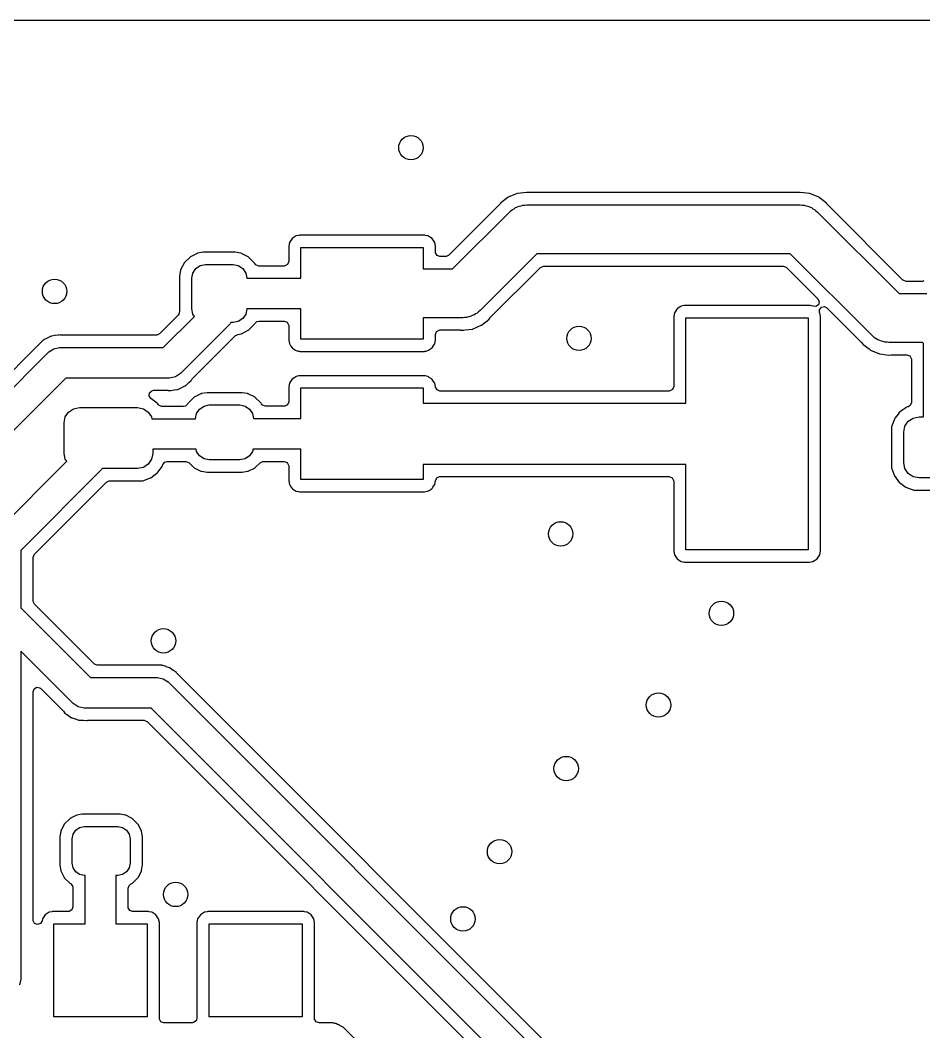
# Model space of a CAD drawing. Extents: x 2.37 to 5.13, y -5.38 to -2.62.
# Drawn here: x 3.498 to 4.08, y -3.27 to -2.618 of the extents above; entities that cross this region are included whole.
import ezdxf

# ---------------------------------------------------------------- set-up
doc = ezdxf.new("R2010")
doc.units = 0
doc.header["$MEASUREMENT"] = 0
doc.layers.add('BLACK', color=7, linetype='CONTINUOUS')

msp = doc.modelspace()

# ---------------------------------------------------------------- linework, layer by layer
at = {"layer": 'BLACK', "linetype": 'CONTINUOUS'}
for p, q in [((2.37081, -2.61789), (5.12919, -2.61789)), ((3.81839, -2.72957), (3.81264, -2.73195)), ((3.81858, -2.72954), (3.81839, -2.72957)), ((3.82438, -2.72878), (3.81858, -2.72954)), ((3.81858, -2.72954), (3.81858, -2.72954)), ((3.82457, -2.72875), (3.82438, -2.72878)), ((3.82476, -2.72878), (3.82457, -2.72875)), ((3.82593, -2.72893), (3.82476, -2.72878)), ((3.82631, -2.72896), (3.82593, -2.72893)), ((3.99906, -2.72896), (3.82631, -2.72896)), ((3.99944, -2.72893), (3.99906, -2.72896)), ((4.00061, -2.72878), (3.99944, -2.72893)), ((4.0008, -2.72875), (4.00061, -2.72878)), ((4.00099, -2.72878), (4.0008, -2.72875)), ((4.00678, -2.72954), (4.00099, -2.72878)), ((4.00697, -2.72957), (4.00678, -2.72954)), ((4.00678, -2.72954), (4.00678, -2.72954)), ((4.01272, -2.73195), (4.00697, -2.72957)), ((3.80687, -2.73683), (3.80662, -2.73711)), ((3.80759, -2.73589), (3.80687, -2.73683)), ((3.8077, -2.73574), (3.80759, -2.73589)), ((3.80883, -2.73488), (3.8077, -2.73574)), ((3.81249, -2.73207), (3.80883, -2.73488)), ((3.81264, -2.73195), (3.81249, -2.73207)), ((3.81249, -2.73207), (3.81249, -2.73207)), ((3.82092, -2.73743), (3.8221, -2.73705)), ((3.8221, -2.73705), (3.82334, -2.73705)), ((3.82334, -2.73705), (3.82457, -2.73685)), ((3.82457, -2.73685), (4.0008, -2.73685)), ((4.0008, -2.73685), (4.00202, -2.73705)), ((4.00202, -2.73705), (4.00326, -2.73705)), ((4.00326, -2.73705), (4.00444, -2.73743)), ((4.01287, -2.73207), (4.01272, -2.73195)), ((4.01654, -2.73488), (4.01287, -2.73207)), ((4.01287, -2.73207), (4.01287, -2.73207)), ((4.01766, -2.73574), (4.01654, -2.73488)), ((4.01778, -2.73589), (4.01766, -2.73574)), ((4.0185, -2.73683), (4.01778, -2.73589)), ((4.01875, -2.73711), (4.0185, -2.73683)), ((3.80662, -2.73711), (3.77443, -2.7693)), ((3.77684, -2.77805), (3.81343, -2.74146)), ((3.81343, -2.74146), (3.81443, -2.74074)), ((3.81443, -2.74074), (3.81531, -2.73986)), ((3.81531, -2.73986), (3.81641, -2.7393)), ((3.81641, -2.7393), (3.81742, -2.73857)), ((3.81742, -2.73857), (3.8186, -2.73819)), ((3.8186, -2.73819), (3.8197, -2.73762)), ((3.8197, -2.73762), (3.82092, -2.73743)), ((4.00444, -2.73743), (4.00567, -2.73762)), ((4.00567, -2.73762), (4.00677, -2.73819)), ((4.00677, -2.73819), (4.00795, -2.73857)), ((4.00795, -2.73857), (4.00895, -2.7393)), ((4.00895, -2.7393), (4.01006, -2.73986)), ((4.01006, -2.73986), (4.01093, -2.74074)), ((4.01093, -2.74074), (4.01194, -2.74146)), ((4.01194, -2.74146), (4.06448, -2.79401)), ((4.06689, -2.78526), (4.01875, -2.73711)), ((3.67781, -2.75649), (3.67605, -2.75684)), ((3.67822, -2.75641), (3.67781, -2.75649)), ((3.67836, -2.75638), (3.67822, -2.75641)), ((3.67822, -2.75641), (3.67822, -2.75641)), ((3.75865, -2.75638), (3.67836, -2.75638)), ((3.75879, -2.75641), (3.75865, -2.75638)), ((3.7592, -2.75649), (3.75879, -2.75641)), ((3.75879, -2.75641), (3.75879, -2.75641)), ((3.76095, -2.75684), (3.7592, -2.75649)), ((3.6717, -2.76119), (3.67124, -2.76349)), ((3.67344, -2.75858), (3.6717, -2.76119)), ((3.67605, -2.75684), (3.67344, -2.75858)), ((3.76357, -2.75858), (3.76095, -2.75684)), ((3.76531, -2.76119), (3.76357, -2.75858)), ((3.76577, -2.76349), (3.76531, -2.76119)), ((3.61221, -2.76813), (3.60789, -2.77033)), ((3.61241, -2.76803), (3.61221, -2.76813)), ((3.61221, -2.76813), (3.61221, -2.76813)), ((3.61264, -2.76799), (3.61241, -2.76803)), ((3.61622, -2.76742), (3.61264, -2.76799)), ((3.61264, -2.76799), (3.61264, -2.76799)), ((3.61634, -2.76741), (3.61622, -2.76742)), ((3.63669, -2.76741), (3.61634, -2.76741)), ((3.6368, -2.76742), (3.63669, -2.76741)), ((3.64038, -2.76799), (3.6368, -2.76742)), ((3.64061, -2.76803), (3.64038, -2.76799)), ((3.64038, -2.76799), (3.64038, -2.76799)), ((3.64082, -2.76813), (3.64061, -2.76803)), ((3.64513, -2.77033), (3.64082, -2.76813)), ((3.64082, -2.76813), (3.64082, -2.76813)), ((3.67124, -2.76349), (3.67124, -2.77335)), ((3.67913, -2.78416), (3.67913, -2.76427)), ((3.67913, -2.76427), (3.75787, -2.76427)), ((3.75787, -2.76427), (3.75787, -2.77805)), ((3.76577, -2.76724), (3.76577, -2.76349)), ((3.76581, -2.76775), (3.76577, -2.76724)), ((3.76681, -2.76948), (3.76581, -2.76775)), ((3.76868, -2.77016), (3.76681, -2.76948)), ((3.77443, -2.7693), (3.77262, -2.77015)), ((3.83109, -2.76835), (3.7945, -2.80494)), ((3.99428, -2.76835), (3.83109, -2.76835)), ((4.04682, -2.82089), (3.99428, -2.76835)), ((3.60383, -2.77439), (3.60163, -2.77871)), ((3.60393, -2.77419), (3.60383, -2.77439)), ((3.60383, -2.77439), (3.60383, -2.77439)), ((3.60768, -2.77044), (3.60393, -2.77419)), ((3.60789, -2.77033), (3.60768, -2.77044)), ((3.60789, -2.77033), (3.60789, -2.77033)), ((3.61139, -2.77789), (3.61426, -2.77597)), ((3.61426, -2.77597), (3.61765, -2.7753)), ((3.61765, -2.7753), (3.63537, -2.7753)), ((3.63537, -2.7753), (3.63876, -2.77597)), ((3.63876, -2.77597), (3.64163, -2.77789)), ((3.64514, -2.77033), (3.64513, -2.77033)), ((3.64534, -2.77044), (3.64514, -2.77033)), ((3.64909, -2.77419), (3.64534, -2.77044)), ((3.6492, -2.77439), (3.64909, -2.77419)), ((3.64934, -2.77467), (3.6492, -2.77439)), ((3.6492, -2.77439), (3.6492, -2.77439)), ((3.65006, -2.77558), (3.64934, -2.77467)), ((3.65193, -2.77626), (3.65006, -2.77558)), ((3.67056, -2.77522), (3.66883, -2.77622)), ((3.67124, -2.77335), (3.67056, -2.77522)), ((3.77237, -2.77016), (3.76868, -2.77016)), ((3.77262, -2.77015), (3.77237, -2.77016)), ((3.60115, -2.78128), (3.6009, -2.78284)), ((3.60149, -2.77914), (3.60115, -2.78128)), ((3.60152, -2.77892), (3.60149, -2.77914)), ((3.60149, -2.77914), (3.60149, -2.77914)), ((3.60163, -2.77871), (3.60152, -2.77892)), ((3.6088, -2.78416), (3.60947, -2.78077)), ((3.60947, -2.78077), (3.61139, -2.77789)), ((3.64163, -2.77789), (3.64355, -2.78077)), ((3.64355, -2.78077), (3.64423, -2.78416)), ((3.66833, -2.77626), (3.65193, -2.77626)), ((3.66883, -2.77622), (3.66833, -2.77626)), ((3.75787, -2.77805), (3.77684, -2.77805)), ((3.80131, -2.80929), (3.83351, -2.7771)), ((3.83351, -2.7771), (3.83531, -2.77625)), ((3.83531, -2.77625), (3.83557, -2.77624)), ((3.83557, -2.77624), (3.9898, -2.77624)), ((3.9898, -2.77624), (3.99167, -2.77692)), ((3.99167, -2.77692), (3.99186, -2.7771)), ((3.99186, -2.7771), (4.01221, -2.79744)), ((3.6009, -2.78284), (3.6009, -2.80516)), ((3.6088, -2.80384), (3.6088, -2.78416)), ((3.64423, -2.78416), (3.67913, -2.78416)), ((4.06708, -2.78543), (4.06689, -2.78526)), ((4.06895, -2.78611), (4.06708, -2.78543)), ((4.0795, -2.78611), (4.06895, -2.78611)), ((4.08048, -2.78588), (4.0795, -2.78611)), ((4.06448, -2.79401), (4.0823, -2.79401)), ((3.92409, -2.80211), (3.92385, -2.80227)), ((3.92584, -2.80176), (3.92409, -2.80211)), ((3.92625, -2.80168), (3.92584, -2.80176)), ((3.92639, -2.80165), (3.92625, -2.80168)), ((3.92625, -2.80168), (3.92625, -2.80168)), ((4.00668, -2.80165), (3.92639, -2.80165)), ((4.00682, -2.80168), (4.00668, -2.80165)), ((4.00723, -2.80176), (4.00682, -2.80168)), ((4.00682, -2.80168), (4.00682, -2.80168)), ((4.00899, -2.80211), (4.00723, -2.80176)), ((4.00911, -2.8022), (4.00899, -2.80211)), ((4.0109, -2.80231), (4.00911, -2.8022)), ((4.01253, -2.80117), (4.0109, -2.80231)), ((4.01221, -2.79744), (4.01305, -2.79925)), ((4.01305, -2.79925), (4.01253, -2.80117)), ((3.60012, -2.80787), (3.58799, -2.81999)), ((3.59041, -2.82874), (3.61045, -2.8087)), ((3.60055, -2.80731), (3.60012, -2.80787)), ((3.60093, -2.80539), (3.60055, -2.80731)), ((3.6009, -2.80516), (3.60092, -2.80527)), ((3.60092, -2.80527), (3.60093, -2.80536)), ((3.60093, -2.80536), (3.60093, -2.80538)), ((3.60093, -2.80538), (3.60093, -2.80539)), ((3.60093, -2.80539), (3.60093, -2.80539)), ((3.60947, -2.80723), (3.6088, -2.80384)), ((3.61045, -2.8087), (3.60947, -2.80723)), ((3.64355, -2.80723), (3.64163, -2.81011)), ((3.64423, -2.80384), (3.64355, -2.80723)), ((3.67913, -2.80384), (3.64423, -2.80384)), ((3.67913, -2.82333), (3.67913, -2.80384)), ((3.78934, -2.80821), (3.78823, -2.80878)), ((3.79052, -2.80783), (3.78934, -2.80821)), ((3.79152, -2.8071), (3.79052, -2.80783)), ((3.79262, -2.80654), (3.79152, -2.8071)), ((3.7935, -2.80566), (3.79262, -2.80654)), ((3.7945, -2.80494), (3.7935, -2.80566)), ((3.91973, -2.80647), (3.91927, -2.80877)), ((3.9206, -2.80516), (3.91973, -2.80647)), ((3.92131, -2.8041), (3.9206, -2.80516)), ((3.92147, -2.80386), (3.92131, -2.8041)), ((3.92171, -2.8037), (3.92147, -2.80386)), ((3.92385, -2.80227), (3.92171, -2.8037)), ((3.92385, -2.80227), (3.92385, -2.80227)), ((4.01318, -2.80443), (4.01439, -2.80285)), ((4.01326, -2.80634), (4.01318, -2.80443)), ((4.01334, -2.80647), (4.01326, -2.80634)), ((4.0138, -2.80877), (4.01334, -2.80647)), ((4.01439, -2.80285), (4.01633, -2.80242)), ((4.01633, -2.80242), (4.01801, -2.80325)), ((4.01801, -2.80325), (4.04001, -2.82524)), ((3.63347, -2.81352), (3.60145, -2.84554)), ((3.63402, -2.8127), (3.63347, -2.81352)), ((3.63347, -2.81352), (3.63347, -2.81352)), ((3.63537, -2.8127), (3.63402, -2.8127)), ((3.63876, -2.81203), (3.63537, -2.8127)), ((3.64163, -2.81011), (3.63876, -2.81203)), ((3.64534, -2.81756), (3.64909, -2.81381)), ((3.64909, -2.81381), (3.6492, -2.81361)), ((3.6492, -2.81361), (3.64934, -2.81333)), ((3.6492, -2.81361), (3.6492, -2.81361)), ((3.64934, -2.81333), (3.6508, -2.81197)), ((3.6508, -2.81197), (3.65193, -2.81174)), ((3.65193, -2.81174), (3.66833, -2.81174)), ((3.66833, -2.81174), (3.6702, -2.81242)), ((3.6702, -2.81242), (3.6712, -2.81414)), ((3.6712, -2.81414), (3.67124, -2.81465)), ((3.67124, -2.81465), (3.67124, -2.82411)), ((3.78337, -2.80955), (3.75787, -2.80955)), ((3.75787, -2.80955), (3.75787, -2.82333)), ((3.78459, -2.80935), (3.78337, -2.80955)), ((3.78583, -2.80935), (3.78459, -2.80935)), ((3.78701, -2.80897), (3.78583, -2.80935)), ((3.78823, -2.80878), (3.78701, -2.80897)), ((3.78954, -2.81683), (3.79529, -2.81445)), ((3.79529, -2.81445), (3.79544, -2.81433)), ((3.79544, -2.81433), (3.80008, -2.81078)), ((3.79544, -2.81433), (3.79544, -2.81433)), ((3.80008, -2.81078), (3.80023, -2.81066)), ((3.80023, -2.81066), (3.80106, -2.80957)), ((3.80106, -2.80957), (3.80131, -2.80929)), ((3.91927, -2.80877), (3.91927, -2.85386)), ((3.92717, -2.86467), (3.92717, -2.80955)), ((3.92717, -2.80955), (4.00591, -2.80955)), ((4.00591, -2.80955), (4.00591, -2.95915)), ((4.0138, -2.95993), (4.0138, -2.80877)), ((3.51781, -2.82161), (3.51645, -2.82232)), ((3.51802, -2.82158), (3.51781, -2.82161)), ((3.51803, -2.82157), (3.51802, -2.82158)), ((3.51805, -2.82157), (3.51803, -2.82157)), ((3.51813, -2.82154), (3.51805, -2.82157)), ((3.51814, -2.82153), (3.51813, -2.82154)), ((3.51816, -2.82153), (3.51814, -2.82153)), ((3.51835, -2.82144), (3.51816, -2.82153)), ((3.51856, -2.82141), (3.51835, -2.82144)), ((3.52067, -2.82109), (3.51856, -2.82141)), ((3.51856, -2.82141), (3.51856, -2.82141)), ((3.52076, -2.82108), (3.52067, -2.82109)), ((3.52284, -2.82069), (3.52076, -2.82108)), ((3.52306, -2.82065), (3.52284, -2.82069)), ((3.52284, -2.82069), (3.52284, -2.82069)), ((3.52405, -2.82077), (3.52306, -2.82065)), ((3.52451, -2.82083), (3.52405, -2.82077)), ((3.52485, -2.82085), (3.52451, -2.82083)), ((3.58593, -2.82085), (3.52485, -2.82085)), ((3.58619, -2.82084), (3.58593, -2.82085)), ((3.58799, -2.81999), (3.58619, -2.82084)), ((3.60892, -2.84924), (3.63705, -2.8211)), ((3.63705, -2.8211), (3.63866, -2.82028)), ((3.63866, -2.82028), (3.64038, -2.82001)), ((3.64038, -2.82001), (3.64061, -2.81997)), ((3.64038, -2.82001), (3.64038, -2.82001)), ((3.64061, -2.81997), (3.64082, -2.81987)), ((3.64082, -2.81987), (3.64513, -2.81767)), ((3.64082, -2.81987), (3.64082, -2.81987)), ((3.64513, -2.81767), (3.64514, -2.81767)), ((3.64514, -2.81767), (3.64534, -2.81756)), ((3.76577, -2.82036), (3.76645, -2.81848)), ((3.76577, -2.82411), (3.76577, -2.82036)), ((3.76645, -2.81848), (3.76818, -2.81749)), ((3.76818, -2.81749), (3.76868, -2.81744)), ((3.76868, -2.81744), (3.78163, -2.81744)), ((3.78163, -2.81744), (3.78201, -2.81747)), ((3.78201, -2.81747), (3.78337, -2.81765)), ((3.78337, -2.81765), (3.78356, -2.81762)), ((3.78356, -2.81762), (3.78399, -2.81756)), ((3.78399, -2.81756), (3.78492, -2.81744)), ((3.78492, -2.81744), (3.78935, -2.81686)), ((3.78935, -2.81686), (3.78954, -2.81683)), ((3.78935, -2.81686), (3.78935, -2.81686)), ((4.04782, -2.82162), (4.04682, -2.82089)), ((4.0487, -2.8225), (4.04782, -2.82162)), ((3.50919, -2.82793), (3.44153, -2.8956)), ((3.50941, -2.82769), (3.50919, -2.82793)), ((3.50951, -2.82756), (3.50941, -2.82769)), ((3.50962, -2.82737), (3.50951, -2.82756)), ((3.5113, -2.82582), (3.50962, -2.82737)), ((3.51139, -2.82574), (3.5113, -2.82582)), ((3.51288, -2.82424), (3.51139, -2.82574)), ((3.51308, -2.82407), (3.51288, -2.82424)), ((3.51323, -2.824), (3.51308, -2.82407)), ((3.51335, -2.82391), (3.51323, -2.824)), ((3.51338, -2.82389), (3.51335, -2.82391)), ((3.51354, -2.82375), (3.51338, -2.82389)), ((3.51374, -2.82365), (3.51354, -2.82375)), ((3.51565, -2.82273), (3.51374, -2.82365)), ((3.51374, -2.82365), (3.51374, -2.82365)), ((3.51573, -2.82269), (3.51565, -2.82273)), ((3.51645, -2.82232), (3.51573, -2.82269)), ((3.67124, -2.82411), (3.6717, -2.82641)), ((3.6717, -2.82641), (3.67186, -2.82665)), ((3.67186, -2.82665), (3.67186, -2.82665)), ((3.67186, -2.82665), (3.67266, -2.82785)), ((3.67266, -2.82785), (3.67344, -2.82902)), ((3.75787, -2.82333), (3.67913, -2.82333)), ((3.76357, -2.82902), (3.76435, -2.82785)), ((3.76435, -2.82785), (3.76515, -2.82665)), ((3.76515, -2.82665), (3.76531, -2.82641)), ((3.76515, -2.82665), (3.76515, -2.82665)), ((3.76531, -2.82641), (3.76577, -2.82411)), ((4.04001, -2.82524), (4.04026, -2.82553)), ((4.04026, -2.82553), (4.04109, -2.82662)), ((4.04109, -2.82662), (4.04125, -2.82673)), ((4.04125, -2.82673), (4.04511, -2.8297)), ((4.0498, -2.82306), (4.0487, -2.8225)), ((4.05081, -2.82379), (4.0498, -2.82306)), ((4.05198, -2.82417), (4.05081, -2.82379)), ((4.05309, -2.82473), (4.05198, -2.82417)), ((4.05431, -2.82493), (4.05309, -2.82473)), ((4.05549, -2.82531), (4.05431, -2.82493)), ((4.05673, -2.82531), (4.05549, -2.82531)), ((4.05796, -2.8255), (4.05673, -2.82531)), ((4.07965, -2.8255), (4.05796, -2.8255)), ((4.07989, -2.82586), (4.07965, -2.8255)), ((4.08025, -2.8261), (4.07989, -2.82586)), ((4.08025, -2.87341), (4.08025, -2.8261)), ((3.44624, -2.90204), (3.51666, -2.83162)), ((3.51666, -2.83162), (3.51986, -2.82949)), ((3.51986, -2.82949), (3.52362, -2.82874)), ((3.52362, -2.82874), (3.59041, -2.82874)), ((3.67344, -2.82902), (3.67368, -2.82918)), ((3.67368, -2.82918), (3.67563, -2.83048)), ((3.67563, -2.83048), (3.67605, -2.83076)), ((3.67605, -2.83076), (3.6773, -2.83101)), ((3.6773, -2.83101), (3.67822, -2.83119)), ((3.67822, -2.83119), (3.67822, -2.83119)), ((3.67822, -2.83119), (3.67836, -2.83122)), ((3.67836, -2.83122), (3.75865, -2.83122)), ((3.75865, -2.83122), (3.75879, -2.83119)), ((3.75879, -2.83119), (3.75971, -2.83101)), ((3.75879, -2.83119), (3.75879, -2.83119)), ((3.75971, -2.83101), (3.76095, -2.83076)), ((3.76095, -2.83076), (3.76138, -2.83048)), ((3.76138, -2.83048), (3.76333, -2.82918)), ((3.76333, -2.82918), (3.76357, -2.82902)), ((4.04511, -2.8297), (4.04588, -2.83029)), ((4.04588, -2.83029), (4.04588, -2.83029)), ((4.04588, -2.83029), (4.04603, -2.83041)), ((4.04603, -2.83041), (4.05178, -2.83279)), ((4.05178, -2.83279), (4.05197, -2.83281)), ((4.05197, -2.83281), (4.05197, -2.83281)), ((4.05197, -2.83281), (4.05777, -2.83358)), ((4.05777, -2.83358), (4.05796, -2.8336)), ((4.05796, -2.8336), (4.05814, -2.83358)), ((4.05814, -2.83358), (4.05932, -2.83342)), ((4.05932, -2.83342), (4.0597, -2.8334)), ((4.0597, -2.8334), (4.06944, -2.8334)), ((4.06944, -2.8334), (4.07132, -2.83408)), ((4.07132, -2.83408), (4.07231, -2.8358)), ((4.07231, -2.8358), (4.07236, -2.83631)), ((4.07236, -2.83631), (4.07236, -2.86413)), ((3.59825, -2.84768), (3.59449, -2.84843)), ((3.60145, -2.84554), (3.59825, -2.84768)), ((3.67582, -2.84755), (3.67518, -2.84797)), ((3.67605, -2.84739), (3.67582, -2.84755)), ((3.67582, -2.84755), (3.67582, -2.84755)), ((3.67786, -2.84703), (3.67605, -2.84739)), ((3.67822, -2.84696), (3.67786, -2.84703)), ((3.67836, -2.84693), (3.67822, -2.84696)), ((3.67822, -2.84696), (3.67822, -2.84696)), ((3.75865, -2.84693), (3.67836, -2.84693)), ((3.75879, -2.84696), (3.75865, -2.84693)), ((3.75915, -2.84703), (3.75879, -2.84696)), ((3.75879, -2.84696), (3.75879, -2.84696)), ((3.76095, -2.84739), (3.75915, -2.84703)), ((3.76119, -2.84755), (3.76095, -2.84739)), ((3.76183, -2.84797), (3.76119, -2.84755)), ((3.76119, -2.84755), (3.76119, -2.84755)), ((3.5277, -2.84843), (3.46304, -2.91308)), ((3.59449, -2.84843), (3.5277, -2.84843)), ((3.60246, -2.85443), (3.60437, -2.85351)), ((3.60437, -2.85351), (3.60457, -2.85342)), ((3.60437, -2.85351), (3.60437, -2.85351)), ((3.60457, -2.85342), (3.60473, -2.85327)), ((3.60473, -2.85327), (3.60476, -2.85325)), ((3.60476, -2.85325), (3.60488, -2.85317)), ((3.60488, -2.85317), (3.60503, -2.85309)), ((3.60503, -2.85309), (3.60523, -2.85292)), ((3.60523, -2.85292), (3.60672, -2.85143)), ((3.60672, -2.85143), (3.60681, -2.85135)), ((3.60681, -2.85135), (3.60833, -2.84995)), ((3.60833, -2.84995), (3.60849, -2.8498)), ((3.60849, -2.8498), (3.6086, -2.84961)), ((3.6086, -2.84961), (3.6087, -2.84948)), ((3.6087, -2.84948), (3.60892, -2.84924)), ((3.6717, -2.85174), (3.67124, -2.85405)), ((3.67124, -2.85405), (3.67124, -2.8637)), ((3.67196, -2.85135), (3.6717, -2.85174)), ((3.67328, -2.84937), (3.67196, -2.85135)), ((3.67344, -2.84913), (3.67328, -2.84937)), ((3.67518, -2.84797), (3.67344, -2.84913)), ((3.76357, -2.84913), (3.76183, -2.84797)), ((3.76372, -2.84937), (3.76357, -2.84913)), ((3.76505, -2.85135), (3.76372, -2.84937)), ((3.76531, -2.85174), (3.76505, -2.85135)), ((3.76577, -2.85405), (3.76531, -2.85174)), ((3.76577, -2.85418), (3.76577, -2.85405)), ((3.76579, -2.85436), (3.76577, -2.85418)), ((3.76679, -2.85609), (3.76579, -2.85436)), ((3.91927, -2.85386), (3.91859, -2.85573)), ((3.58134, -2.85991), (3.58157, -2.85793)), ((3.58244, -2.86158), (3.58134, -2.85991)), ((3.58157, -2.85793), (3.58301, -2.85656)), ((3.58301, -2.85656), (3.58418, -2.85632)), ((3.58418, -2.85632), (3.59326, -2.85632)), ((3.59326, -2.85632), (3.5936, -2.85634)), ((3.5936, -2.85634), (3.59406, -2.85639)), ((3.59406, -2.85639), (3.59505, -2.85651)), ((3.59505, -2.85651), (3.59527, -2.85647)), ((3.59527, -2.85647), (3.59735, -2.85609)), ((3.59527, -2.85647), (3.59527, -2.85647)), ((3.59735, -2.85609), (3.59744, -2.85607)), ((3.59744, -2.85607), (3.59955, -2.85576)), ((3.59955, -2.85576), (3.59976, -2.85573)), ((3.59955, -2.85576), (3.59955, -2.85576)), ((3.59976, -2.85573), (3.59995, -2.85563)), ((3.59995, -2.85563), (3.59997, -2.85563)), ((3.59997, -2.85563), (3.59998, -2.85563)), ((3.59998, -2.85563), (3.60006, -2.8556)), ((3.60006, -2.8556), (3.60008, -2.8556)), ((3.60008, -2.8556), (3.60009, -2.85559)), ((3.60009, -2.85559), (3.6003, -2.85555)), ((3.6003, -2.85555), (3.60238, -2.85447)), ((3.60238, -2.85447), (3.60246, -2.85443)), ((3.61031, -2.8608), (3.61011, -2.86091)), ((3.61463, -2.8586), (3.61031, -2.8608)), ((3.61031, -2.8608), (3.61031, -2.8608)), ((3.61484, -2.8585), (3.61463, -2.8586)), ((3.61463, -2.8586), (3.61463, -2.8586)), ((3.61506, -2.85846), (3.61484, -2.8585)), ((3.61865, -2.8579), (3.61506, -2.85846)), ((3.61506, -2.85846), (3.61506, -2.85846)), ((3.61876, -2.85788), (3.61865, -2.8579)), ((3.64108, -2.85788), (3.61876, -2.85788)), ((3.6412, -2.8579), (3.64108, -2.85788)), ((3.64478, -2.85846), (3.6412, -2.8579)), ((3.645, -2.8585), (3.64478, -2.85846)), ((3.64478, -2.85846), (3.64478, -2.85846)), ((3.64521, -2.8586), (3.645, -2.8585)), ((3.64953, -2.8608), (3.64521, -2.8586)), ((3.64521, -2.8586), (3.64521, -2.8586)), ((3.64973, -2.86091), (3.64953, -2.8608)), ((3.64953, -2.8608), (3.64953, -2.8608)), ((3.67913, -2.87451), (3.67913, -2.85482)), ((3.67913, -2.85482), (3.75787, -2.85482)), ((3.75787, -2.85482), (3.75787, -2.86467)), ((3.76866, -2.85677), (3.76679, -2.85609)), ((3.91636, -2.85677), (3.76866, -2.85677)), ((3.91686, -2.85673), (3.91636, -2.85677)), ((3.91859, -2.85573), (3.91686, -2.85673)), ((3.53265, -2.86816), (3.53642, -2.86741)), ((3.53642, -2.86741), (3.57382, -2.86741)), ((3.57382, -2.86741), (3.57759, -2.86816)), ((3.5865, -2.86457), (3.58244, -2.86158)), ((3.58663, -2.86475), (3.5865, -2.86457)), ((3.58723, -2.86555), (3.58663, -2.86475)), ((3.58663, -2.86475), (3.58663, -2.86475)), ((3.5877, -2.86605), (3.58723, -2.86555)), ((3.58957, -2.86674), (3.5877, -2.86605)), ((3.60351, -2.86674), (3.58957, -2.86674)), ((3.60465, -2.8665), (3.60351, -2.86674)), ((3.60611, -2.86515), (3.60465, -2.8665)), ((3.60625, -2.86486), (3.60611, -2.86515)), ((3.60636, -2.86466), (3.60625, -2.86486)), ((3.60625, -2.86486), (3.60625, -2.86486)), ((3.61011, -2.86091), (3.60636, -2.86466)), ((3.61381, -2.86837), (3.61669, -2.86645)), ((3.61669, -2.86645), (3.62008, -2.86577)), ((3.62008, -2.86577), (3.63976, -2.86577)), ((3.63976, -2.86577), (3.64315, -2.86645)), ((3.64315, -2.86645), (3.64603, -2.86837)), ((3.65349, -2.86466), (3.64973, -2.86091)), ((3.65367, -2.86502), (3.65349, -2.86466)), ((3.65439, -2.86593), (3.65367, -2.86502)), ((3.65627, -2.86661), (3.65439, -2.86593)), ((3.66833, -2.86661), (3.65627, -2.86661)), ((3.66883, -2.86657), (3.66833, -2.86661)), ((3.67056, -2.86557), (3.66883, -2.86657)), ((3.67124, -2.8637), (3.67056, -2.86557)), ((3.75787, -2.86467), (3.92717, -2.86467)), ((4.06891, -2.8674), (4.06873, -2.86753)), ((4.06992, -2.86705), (4.06891, -2.8674)), ((4.07041, -2.86688), (4.06992, -2.86705)), ((4.07168, -2.866), (4.07041, -2.86688)), ((4.07236, -2.86413), (4.07168, -2.866)), ((3.52657, -2.87726), (3.52732, -2.87349)), ((3.52732, -2.87349), (3.52946, -2.8703)), ((3.52946, -2.8703), (3.53265, -2.86816)), ((3.57759, -2.86816), (3.58078, -2.8703)), ((3.58078, -2.8703), (3.58291, -2.87349)), ((3.58291, -2.87349), (3.58314, -2.87463)), ((3.61122, -2.87463), (3.61189, -2.87124)), ((3.61189, -2.87124), (3.61381, -2.86837)), ((3.64603, -2.86837), (3.64795, -2.87124)), ((3.64795, -2.87124), (3.6486, -2.87451)), ((4.06385, -2.87161), (4.06204, -2.87407)), ((4.06462, -2.87057), (4.06385, -2.87161)), ((4.06687, -2.86891), (4.06462, -2.87057)), ((4.06873, -2.86753), (4.06687, -2.86891)), ((4.06873, -2.86753), (4.06873, -2.86753)), ((4.07353, -2.87416), (4.0773, -2.87341)), ((4.0773, -2.87341), (4.08025, -2.87341)), ((3.52657, -2.89694), (3.52657, -2.87726)), ((3.58314, -2.87463), (3.61122, -2.87463)), ((3.6486, -2.87451), (3.67913, -2.87451)), ((4.05968, -2.87989), (4.05956, -2.88114)), ((4.06145, -2.87486), (4.05968, -2.87989)), ((4.06204, -2.87407), (4.06145, -2.87486)), ((4.06746, -2.88326), (4.06821, -2.87949)), ((4.06821, -2.87949), (4.07034, -2.8763)), ((4.07034, -2.8763), (4.07353, -2.87416)), ((4.05956, -2.88114), (4.05956, -2.90506)), ((4.06746, -2.90294), (4.06746, -2.88326)), ((3.52732, -2.90071), (3.52657, -2.89694)), ((3.58366, -2.89694), (3.58291, -2.90071)), ((3.61161, -2.89431), (3.58366, -2.89431)), ((3.58366, -2.89431), (3.58366, -2.89694)), ((3.61189, -2.89574), (3.61161, -2.89431)), ((3.61381, -2.89861), (3.61189, -2.89574)), ((3.61669, -2.90053), (3.61381, -2.89861)), ((3.64603, -2.89861), (3.64315, -2.90053)), ((3.64795, -2.89574), (3.64603, -2.89861)), ((3.64825, -2.89419), (3.64795, -2.89574)), ((3.67913, -2.89419), (3.64825, -2.89419)), ((3.67913, -2.91388), (3.67913, -2.89419)), ((3.48185, -2.94844), (3.52823, -2.90206)), ((3.52823, -2.90206), (3.52732, -2.90071)), ((3.57759, -2.90603), (3.57382, -2.90678)), ((3.58078, -2.9039), (3.57759, -2.90603)), ((3.58291, -2.90071), (3.58078, -2.9039)), ((3.5865, -2.90962), (3.58967, -2.90533)), ((3.58967, -2.90533), (3.59008, -2.90416)), ((3.59008, -2.90416), (3.59135, -2.90262)), ((3.59135, -2.90262), (3.59283, -2.90221)), ((3.59283, -2.90221), (3.60504, -2.90221)), ((3.60504, -2.90221), (3.60692, -2.90289)), ((3.60692, -2.90289), (3.6071, -2.90306)), ((3.6071, -2.90306), (3.61011, -2.90607)), ((3.61011, -2.90607), (3.61031, -2.90617)), ((3.61031, -2.90617), (3.61031, -2.90617)), ((3.61031, -2.90617), (3.61463, -2.90837)), ((3.62008, -2.9012), (3.61669, -2.90053)), ((3.63976, -2.9012), (3.62008, -2.9012)), ((3.64315, -2.90053), (3.63976, -2.9012)), ((3.64521, -2.90837), (3.64953, -2.90617)), ((3.64953, -2.90617), (3.64973, -2.90607)), ((3.64953, -2.90617), (3.64953, -2.90617)), ((3.64973, -2.90607), (3.65286, -2.90294)), ((3.65286, -2.90294), (3.65467, -2.9021)), ((3.65467, -2.9021), (3.65492, -2.90209)), ((3.65492, -2.90209), (3.66833, -2.90209)), ((3.66833, -2.90209), (3.6702, -2.90277)), ((3.6702, -2.90277), (3.6712, -2.90449)), ((3.6712, -2.90449), (3.67124, -2.905)), ((3.67124, -2.905), (3.67124, -2.91466)), ((3.92717, -2.90404), (3.75787, -2.90404)), ((3.75787, -2.90404), (3.75787, -2.91388)), ((3.92717, -2.95915), (3.92717, -2.90404)), ((4.05956, -2.90506), (4.05957, -2.90513)), ((4.05957, -2.90513), (4.05957, -2.90513)), ((4.05957, -2.90513), (4.05966, -2.90607)), ((4.05966, -2.90607), (4.05968, -2.9063)), ((4.05968, -2.9063), (4.06145, -2.91133)), ((4.06821, -2.90671), (4.06746, -2.90294)), ((3.55134, -2.90678), (3.49865, -2.95948)), ((3.57382, -2.90678), (3.55134, -2.90678)), ((3.57718, -2.91456), (3.58221, -2.91279)), ((3.58221, -2.91279), (3.58246, -2.91261)), ((3.58246, -2.91261), (3.58633, -2.90975)), ((3.58633, -2.90975), (3.5865, -2.90962)), ((3.61463, -2.90837), (3.61463, -2.90837)), ((3.61463, -2.90837), (3.61484, -2.90848)), ((3.61484, -2.90848), (3.61506, -2.90851)), ((3.61506, -2.90851), (3.61506, -2.90851)), ((3.61506, -2.90851), (3.61865, -2.90908)), ((3.61865, -2.90908), (3.61876, -2.9091)), ((3.61876, -2.9091), (3.64108, -2.9091)), ((3.64108, -2.9091), (3.6412, -2.90908)), ((3.6412, -2.90908), (3.64478, -2.90851)), ((3.64478, -2.90851), (3.645, -2.90848)), ((3.64478, -2.90851), (3.64478, -2.90851)), ((3.645, -2.90848), (3.64521, -2.90837)), ((3.64521, -2.90837), (3.64521, -2.90837)), ((3.76577, -2.91455), (3.76663, -2.91276)), ((3.76663, -2.91276), (3.76844, -2.91194)), ((3.76844, -2.91194), (3.76866, -2.91193)), ((3.76866, -2.91193), (3.91636, -2.91193)), ((3.91636, -2.91193), (3.91823, -2.91261)), ((3.91823, -2.91261), (3.91923, -2.91434)), ((4.06145, -2.91133), (4.06158, -2.91151)), ((4.06158, -2.91151), (4.06158, -2.91151)), ((4.06158, -2.91151), (4.06367, -2.91434)), ((4.07034, -2.9099), (4.06821, -2.90671)), ((4.07353, -2.91203), (4.07034, -2.9099)), ((4.0773, -2.91278), (4.07353, -2.91203)), ((4.1147, -2.91278), (4.0773, -2.91278)), ((3.5074, -2.96189), (3.55376, -2.91553)), ((3.55376, -2.91553), (3.55557, -2.91469)), ((3.55557, -2.91469), (3.55582, -2.91468)), ((3.55582, -2.91468), (3.57594, -2.91468)), ((3.57594, -2.91468), (3.57601, -2.91467)), ((3.57601, -2.91467), (3.577, -2.91458)), ((3.57601, -2.91467), (3.57601, -2.91467)), ((3.577, -2.91458), (3.57718, -2.91456)), ((3.577, -2.91458), (3.577, -2.91458)), ((3.67124, -2.91466), (3.6717, -2.91696)), ((3.6717, -2.91696), (3.67186, -2.9172)), ((3.67186, -2.9172), (3.67186, -2.9172)), ((3.67186, -2.9172), (3.67284, -2.91866)), ((3.67284, -2.91866), (3.67344, -2.91957)), ((3.75787, -2.91388), (3.67913, -2.91388)), ((3.76357, -2.91957), (3.76417, -2.91866)), ((3.76417, -2.91866), (3.76515, -2.9172)), ((3.76515, -2.9172), (3.76531, -2.91696)), ((3.76515, -2.9172), (3.76515, -2.9172)), ((3.76531, -2.91696), (3.76577, -2.91466)), ((3.76577, -2.91466), (3.76577, -2.91455)), ((3.91923, -2.91434), (3.91927, -2.91484)), ((3.91927, -2.91484), (3.91927, -2.95993)), ((4.06367, -2.91434), (4.06462, -2.91562)), ((4.06462, -2.91562), (4.06479, -2.91575)), ((4.06479, -2.91575), (4.06723, -2.91756)), ((4.06723, -2.91756), (4.06891, -2.91879)), ((4.06891, -2.91879), (4.07394, -2.92056)), ((3.67344, -2.91957), (3.67368, -2.91973)), ((3.67368, -2.91973), (3.67492, -2.92056)), ((3.67492, -2.92056), (3.67605, -2.92131)), ((3.67605, -2.92131), (3.67752, -2.92161)), ((3.67752, -2.92161), (3.67822, -2.92174)), ((3.67822, -2.92174), (3.67822, -2.92174)), ((3.67822, -2.92174), (3.67836, -2.92177)), ((3.67836, -2.92177), (3.75865, -2.92177)), ((3.75865, -2.92177), (3.75879, -2.92174)), ((3.75879, -2.92174), (3.75949, -2.92161)), ((3.75879, -2.92174), (3.75879, -2.92174)), ((3.75949, -2.92161), (3.76095, -2.92131)), ((3.76095, -2.92131), (3.76208, -2.92056)), ((3.76208, -2.92056), (3.76333, -2.91973)), ((3.76333, -2.91973), (3.76357, -2.91957)), ((4.07394, -2.92056), (4.07411, -2.92058)), ((4.07411, -2.92058), (4.07411, -2.92058)), ((4.07411, -2.92058), (4.07511, -2.92067)), ((4.07511, -2.92067), (4.07511, -2.92067)), ((4.07511, -2.92067), (4.07518, -2.92068)), ((4.07518, -2.92068), (4.11682, -2.92068)), ((3.49865, -2.95948), (3.49865, -2.99654)), ((3.50654, -2.96395), (3.50723, -2.96208)), ((3.50654, -2.99207), (3.50654, -2.96395)), ((3.50723, -2.96208), (3.5074, -2.96189)), ((3.91927, -2.95993), (3.91973, -2.96223)), ((3.91973, -2.96223), (3.92147, -2.96485)), ((3.92147, -2.96485), (3.92409, -2.96659)), ((4.00591, -2.95915), (3.92717, -2.95915)), ((4.00899, -2.96659), (4.0116, -2.96485)), ((4.0116, -2.96485), (4.01334, -2.96223)), ((4.01334, -2.96223), (4.0138, -2.95993)), ((3.92409, -2.96659), (3.92533, -2.96684)), ((3.92533, -2.96684), (3.92625, -2.96702)), ((3.92625, -2.96702), (3.92625, -2.96702)), ((3.92625, -2.96702), (3.92639, -2.96705)), ((3.92639, -2.96705), (4.00668, -2.96705)), ((4.00668, -2.96705), (4.00682, -2.96702)), ((4.00682, -2.96702), (4.00774, -2.96684)), ((4.00682, -2.96702), (4.00682, -2.96702)), ((4.00774, -2.96684), (4.00899, -2.96659)), ((3.49865, -2.99654), (3.54345, -3.04134)), ((3.50656, -2.99232), (3.50654, -2.99207)), ((3.5074, -2.99413), (3.50656, -2.99232)), ((3.54586, -3.03259), (3.5074, -2.99413)), ((3.53241, -3.05814), (3.49865, -3.02438)), ((3.49865, -3.02438), (3.49865, -3.2356)), ((3.54605, -3.03276), (3.54586, -3.03259)), ((3.54792, -3.03344), (3.54605, -3.03276)), ((3.58395, -3.03344), (3.54792, -3.03344)), ((3.58427, -3.03343), (3.58395, -3.03344)), ((3.58444, -3.03341), (3.58427, -3.03343)), ((3.58465, -3.03335), (3.58444, -3.03341)), ((3.58486, -3.03336), (3.58465, -3.03335)), ((3.58693, -3.03344), (3.58486, -3.03336)), ((3.58705, -3.03344), (3.58693, -3.03344)), ((3.58916, -3.03344), (3.58705, -3.03344)), ((3.58942, -3.03347), (3.58916, -3.03344)), ((3.58958, -3.03352), (3.58942, -3.03347)), ((3.58972, -3.03354), (3.58958, -3.03352)), ((3.58976, -3.03355), (3.58972, -3.03354)), ((3.58998, -3.03356), (3.58976, -3.03355)), ((3.59018, -3.03363), (3.58998, -3.03356)), ((3.59219, -3.03434), (3.59018, -3.03363)), ((3.59018, -3.03363), (3.59018, -3.03363)), ((3.59227, -3.03437), (3.59219, -3.03434)), ((3.59451, -3.03507), (3.59227, -3.03437)), ((3.59468, -3.03519), (3.59451, -3.03507)), ((3.59469, -3.0352), (3.59468, -3.03519)), ((3.5947, -3.03521), (3.59469, -3.0352)), ((3.59479, -3.03525), (3.5947, -3.03521)), ((3.5948, -3.03525), (3.59479, -3.03525)), ((3.59481, -3.03526), (3.5948, -3.03525)), ((3.59501, -3.03533), (3.59481, -3.03526)), ((3.59518, -3.03546), (3.59501, -3.03533)), ((3.59689, -3.03672), (3.59518, -3.03546)), ((3.59518, -3.03546), (3.59518, -3.03546)), ((3.59697, -3.03677), (3.59689, -3.03672)), ((3.59889, -3.03811), (3.59697, -3.03677)), ((3.54345, -3.04134), (3.58661, -3.04134)), ((3.58661, -3.04134), (3.59038, -3.04209)), ((3.59038, -3.04209), (3.59357, -3.04422)), ((3.59903, -3.03828), (3.59889, -3.03811)), ((3.59979, -3.03925), (3.59903, -3.03828)), ((3.59903, -3.03828), (3.59903, -3.03828)), ((3.60002, -3.03951), (3.59979, -3.03925)), ((3.86892, -3.30841), (3.60002, -3.03951)), ((3.50654, -3.05047), (3.50723, -3.0486)), ((3.50723, -3.0486), (3.50895, -3.0476)), ((3.50895, -3.0476), (3.51091, -3.04795)), ((3.51091, -3.04795), (3.51152, -3.04841)), ((3.51152, -3.04841), (3.52596, -3.06286)), ((3.59357, -3.04422), (3.86523, -3.31587)), ((3.50654, -3.1976), (3.50654, -3.05047)), ((3.52596, -3.06286), (3.52619, -3.06311)), ((3.5356, -3.06027), (3.53241, -3.05814)), ((3.53937, -3.06102), (3.5356, -3.06027)), ((3.58254, -3.06102), (3.53937, -3.06102)), ((3.84843, -3.32691), (3.58254, -3.06102)), ((3.52619, -3.06311), (3.52709, -3.06426)), ((3.52709, -3.06426), (3.52902, -3.06559)), ((3.52902, -3.06559), (3.52909, -3.06564)), ((3.52909, -3.06564), (3.53098, -3.06703)), ((3.53098, -3.06703), (3.53118, -3.0671)), ((3.53118, -3.0671), (3.53119, -3.06711)), ((3.53119, -3.06711), (3.5312, -3.06712)), ((3.5312, -3.06712), (3.53128, -3.06716)), ((3.53128, -3.06716), (3.53129, -3.06716)), ((3.53129, -3.06716), (3.53131, -3.06717)), ((3.53131, -3.06717), (3.53148, -3.06729)), ((3.53148, -3.06729), (3.53169, -3.06735)), ((3.53169, -3.06735), (3.53169, -3.06735)), ((3.53169, -3.06735), (3.53371, -3.068)), ((3.53371, -3.068), (3.5338, -3.06802)), ((3.5338, -3.06802), (3.5358, -3.06873)), ((3.5358, -3.06873), (3.53601, -3.0688)), ((3.53601, -3.0688), (3.53622, -3.06881)), ((3.53622, -3.06881), (3.53626, -3.06882)), ((3.53626, -3.06882), (3.53641, -3.06885)), ((3.53641, -3.06885), (3.53656, -3.0689)), ((3.53656, -3.0689), (3.53682, -3.06892)), ((3.53682, -3.06892), (3.53894, -3.06892)), ((3.53894, -3.06892), (3.53905, -3.06892)), ((3.53905, -3.06892), (3.54112, -3.069)), ((3.54112, -3.069), (3.54134, -3.06901)), ((3.54134, -3.06901), (3.54155, -3.06895)), ((3.54155, -3.06895), (3.54172, -3.06893)), ((3.54172, -3.06893), (3.54204, -3.06892)), ((3.54204, -3.06892), (3.57806, -3.06892)), ((3.57806, -3.06892), (3.57993, -3.0696)), ((3.57993, -3.0696), (3.58012, -3.06977)), ((3.58012, -3.06977), (3.83968, -3.32933)), ((3.53019, -3.13229), (3.52666, -3.13582)), ((3.53039, -3.13219), (3.53019, -3.13229)), ((3.53241, -3.13116), (3.53039, -3.13219)), ((3.53039, -3.13219), (3.53039, -3.13219)), ((3.53464, -3.13002), (3.53241, -3.13116)), ((3.53697, -3.12965), (3.53464, -3.13002)), ((3.53822, -3.12946), (3.53697, -3.12965)), ((3.53833, -3.12944), (3.53822, -3.12946)), ((3.53822, -3.12946), (3.53822, -3.12946)), ((3.5504, -3.12944), (3.53833, -3.12944)), ((3.56235, -3.12944), (3.5504, -3.12944)), ((3.56247, -3.12944), (3.56235, -3.12944)), ((3.56258, -3.12946), (3.56247, -3.12944)), ((3.56593, -3.12999), (3.56258, -3.12946)), ((3.56616, -3.13002), (3.56593, -3.12999)), ((3.56593, -3.12999), (3.56593, -3.12999)), ((3.56636, -3.13013), (3.56616, -3.13002)), ((3.57041, -3.13219), (3.56636, -3.13013)), ((3.56636, -3.13013), (3.56636, -3.13013)), ((3.57061, -3.13229), (3.57041, -3.13219)), ((3.57041, -3.13219), (3.57041, -3.13219)), ((3.57414, -3.13582), (3.57061, -3.13229)), ((3.52435, -3.1405), (3.52382, -3.14385)), ((3.52439, -3.14027), (3.52435, -3.1405)), ((3.52435, -3.1405), (3.52435, -3.1405)), ((3.52449, -3.14007), (3.52439, -3.14027)), ((3.52655, -3.13603), (3.52449, -3.14007)), ((3.52666, -3.13582), (3.52655, -3.13603)), ((3.52655, -3.13603), (3.52655, -3.13603)), ((3.5323, -3.14219), (3.53401, -3.13964)), ((3.53401, -3.13964), (3.53656, -3.13793)), ((3.53656, -3.13793), (3.53957, -3.13733)), ((3.53957, -3.13733), (3.56123, -3.13733)), ((3.56123, -3.13733), (3.56424, -3.13793)), ((3.56424, -3.13793), (3.56679, -3.13964)), ((3.56679, -3.13964), (3.5685, -3.14219)), ((3.57425, -3.13603), (3.57414, -3.13582)), ((3.57528, -3.13805), (3.57425, -3.13603)), ((3.57425, -3.13603), (3.57425, -3.13603)), ((3.57641, -3.14027), (3.57528, -3.13805)), ((3.57699, -3.14397), (3.57641, -3.14027)), ((3.52382, -3.14385), (3.52381, -3.14397)), ((3.52381, -3.14397), (3.52381, -3.1622)), ((3.5317, -3.14521), (3.5323, -3.14219)), ((3.5317, -3.16095), (3.5317, -3.14521)), ((3.5685, -3.14219), (3.5691, -3.14521)), ((3.5691, -3.14521), (3.5691, -3.16095)), ((3.57699, -3.1622), (3.57699, -3.14397)), ((3.52381, -3.1622), (3.52439, -3.16589)), ((3.52439, -3.16589), (3.52552, -3.16811)), ((3.5323, -3.16397), (3.5317, -3.16095)), ((3.53401, -3.16652), (3.5323, -3.16397)), ((3.53656, -3.16823), (3.53401, -3.16652)), ((3.56679, -3.16652), (3.56424, -3.16823)), ((3.5685, -3.16397), (3.56679, -3.16652)), ((3.5691, -3.16095), (3.5685, -3.16397)), ((3.57425, -3.17013), (3.57631, -3.16609)), ((3.57631, -3.16609), (3.57641, -3.16589)), ((3.57631, -3.16609), (3.57631, -3.16609)), ((3.57641, -3.16589), (3.57645, -3.16566)), ((3.57645, -3.16566), (3.57698, -3.16231)), ((3.57645, -3.16566), (3.57645, -3.16566)), ((3.57698, -3.16231), (3.57699, -3.1622)), ((3.52552, -3.16811), (3.52655, -3.17013)), ((3.52655, -3.17013), (3.52655, -3.17013)), ((3.52655, -3.17013), (3.52666, -3.17034)), ((3.52666, -3.17034), (3.53019, -3.17387)), ((3.53957, -3.16883), (3.53656, -3.16823)), ((3.54016, -3.16883), (3.53957, -3.16883)), ((3.54016, -3.2), (3.54016, -3.16883)), ((3.56123, -3.16883), (3.55984, -3.16883)), ((3.55984, -3.16883), (3.55984, -3.2)), ((3.56424, -3.16823), (3.56123, -3.16883)), ((3.57061, -3.17387), (3.57414, -3.17034)), ((3.57414, -3.17034), (3.57425, -3.17013)), ((3.57425, -3.17013), (3.57425, -3.17013)), ((3.53019, -3.17387), (3.53067, -3.17412)), ((3.53067, -3.17412), (3.53203, -3.17557)), ((3.53203, -3.17557), (3.53226, -3.17671)), ((3.53226, -3.17671), (3.53226, -3.18919)), ((3.56774, -3.17712), (3.56842, -3.17525)), ((3.56774, -3.18919), (3.56774, -3.17712)), ((3.56842, -3.17525), (3.56933, -3.17452)), ((3.56933, -3.17452), (3.56967, -3.17435)), ((3.56967, -3.17435), (3.57061, -3.17387)), ((3.51692, -3.19256), (3.51431, -3.19431)), ((3.51867, -3.19222), (3.51692, -3.19256)), ((3.51908, -3.19213), (3.51867, -3.19222)), ((3.51922, -3.19211), (3.51908, -3.19213)), ((3.51908, -3.19213), (3.51908, -3.19213)), ((3.52935, -3.19211), (3.51922, -3.19211)), ((3.52986, -3.19206), (3.52935, -3.19211)), ((3.53158, -3.19107), (3.52986, -3.19206)), ((3.53226, -3.18919), (3.53158, -3.19107)), ((3.56778, -3.1897), (3.56774, -3.18919)), ((3.56878, -3.19142), (3.56778, -3.1897)), ((3.57065, -3.19211), (3.56878, -3.19142)), ((3.58078, -3.19211), (3.57065, -3.19211)), ((3.58092, -3.19213), (3.58078, -3.19211)), ((3.58133, -3.19222), (3.58092, -3.19213)), ((3.58092, -3.19213), (3.58092, -3.19213)), ((3.58308, -3.19256), (3.58133, -3.19222)), ((3.58569, -3.19431), (3.58308, -3.19256)), ((3.61692, -3.19256), (3.61431, -3.19431)), ((3.61867, -3.19222), (3.61692, -3.19256)), ((3.61908, -3.19213), (3.61867, -3.19222)), ((3.61922, -3.19211), (3.61908, -3.19213)), ((3.61908, -3.19213), (3.61908, -3.19213)), ((3.68078, -3.19211), (3.61922, -3.19211)), ((3.68092, -3.19213), (3.68078, -3.19211)), ((3.68133, -3.19222), (3.68092, -3.19213)), ((3.68092, -3.19213), (3.68092, -3.19213)), ((3.68308, -3.19256), (3.68133, -3.19222)), ((3.68569, -3.19431), (3.68308, -3.19256)), ((3.50658, -3.19804), (3.50654, -3.1976)), ((3.50754, -3.19979), (3.50658, -3.19804)), ((3.51232, -3.19817), (3.51128, -3.19987)), ((3.51256, -3.19692), (3.51232, -3.19817)), ((3.51431, -3.19431), (3.51256, -3.19692)), ((3.58744, -3.19692), (3.58569, -3.19431)), ((3.58789, -3.19922), (3.58744, -3.19692)), ((3.58789, -3.26078), (3.58789, -3.19922)), ((3.61256, -3.19692), (3.61211, -3.19922)), ((3.61211, -3.19922), (3.61211, -3.26078)), ((3.61431, -3.19431), (3.61256, -3.19692)), ((3.68744, -3.19692), (3.68569, -3.19431)), ((3.68789, -3.19922), (3.68744, -3.19692)), ((3.68789, -3.26078), (3.68789, -3.19922)), ((3.50939, -3.20051), (3.50754, -3.19979)), ((3.51128, -3.19987), (3.50939, -3.20051)), ((3.52, -3.26), (3.52, -3.2)), ((3.52, -3.2), (3.54016, -3.2)), ((3.55984, -3.2), (3.58, -3.2)), ((3.58, -3.2), (3.58, -3.26)), ((3.62, -3.26), (3.62, -3.2)), ((3.62, -3.2), (3.68, -3.2)), ((3.68, -3.2), (3.68, -3.26)), ((3.49865, -3.2356), (3.4979, -3.23937)), ((3.58, -3.26), (3.52, -3.26)), ((3.58791, -3.26078), (3.58789, -3.26078)), ((3.58793, -3.26135), (3.58791, -3.26078)), ((3.58893, -3.26308), (3.58793, -3.26135)), ((3.5908, -3.26376), (3.58893, -3.26308)), ((3.6092, -3.26376), (3.5908, -3.26376)), ((3.60999, -3.26365), (3.6092, -3.26376)), ((3.6116, -3.26249), (3.60999, -3.26365)), ((3.61204, -3.26078), (3.6116, -3.26249)), ((3.61211, -3.26078), (3.61204, -3.26078)), ((3.68, -3.26), (3.62, -3.26)), ((3.68791, -3.26078), (3.68789, -3.26078)), ((3.68793, -3.26135), (3.68791, -3.26078)), ((3.68893, -3.26308), (3.68793, -3.26135)), ((3.6908, -3.26376), (3.68893, -3.26308)), ((3.69935, -3.26376), (3.6908, -3.26376)), ((3.69957, -3.26383), (3.69935, -3.26376)), ((3.70032, -3.26408), (3.69957, -3.26383)), ((3.69957, -3.26383), (3.69957, -3.26383)), ((3.70077, -3.26418), (3.70032, -3.26408)), ((3.70116, -3.26425), (3.70077, -3.26418)), ((3.70178, -3.26434), (3.70116, -3.26425)), ((3.70199, -3.26445), (3.70178, -3.26434)), ((3.7027, -3.26481), (3.70199, -3.26445)), ((3.70312, -3.26499), (3.7027, -3.26481)), ((3.70388, -3.26523), (3.70312, -3.26499)), ((3.7041, -3.2653), (3.70388, -3.26523)), ((3.70388, -3.26523), (3.70388, -3.26523)), ((3.70428, -3.26544), (3.7041, -3.2653)), ((3.70493, -3.26591), (3.70428, -3.26544)), ((3.70428, -3.26544), (3.70428, -3.26544)), ((3.70532, -3.26615), (3.70493, -3.26591)), ((3.70603, -3.26651), (3.70532, -3.26615)), ((3.70623, -3.26661), (3.70603, -3.26651)), ((3.70712, -3.2675), (3.70623, -3.26661)), ((3.83556, -3.39594), (3.70712, -3.2675)), ((3.70712, -3.2675), (3.70712, -3.2675))]:
    msp.add_line(p, q, dxfattribs=at)
at = {"layer": 'BLACK'}
for centre in [(3.75, -2.7), (3.5204, -2.7926), (3.85827, -2.82283), (3.84646, -2.94882), (3.95, -3), (3.59055, -3.01772), (3.90945, -3.05906), (3.85, -3.1), (3.80709, -3.15354), (3.59843, -3.1811), (3.78346, -3.19685)]:
    msp.add_circle(centre, 0.00787, dxfattribs=at)

doc.saveas('drawing.dxf')
